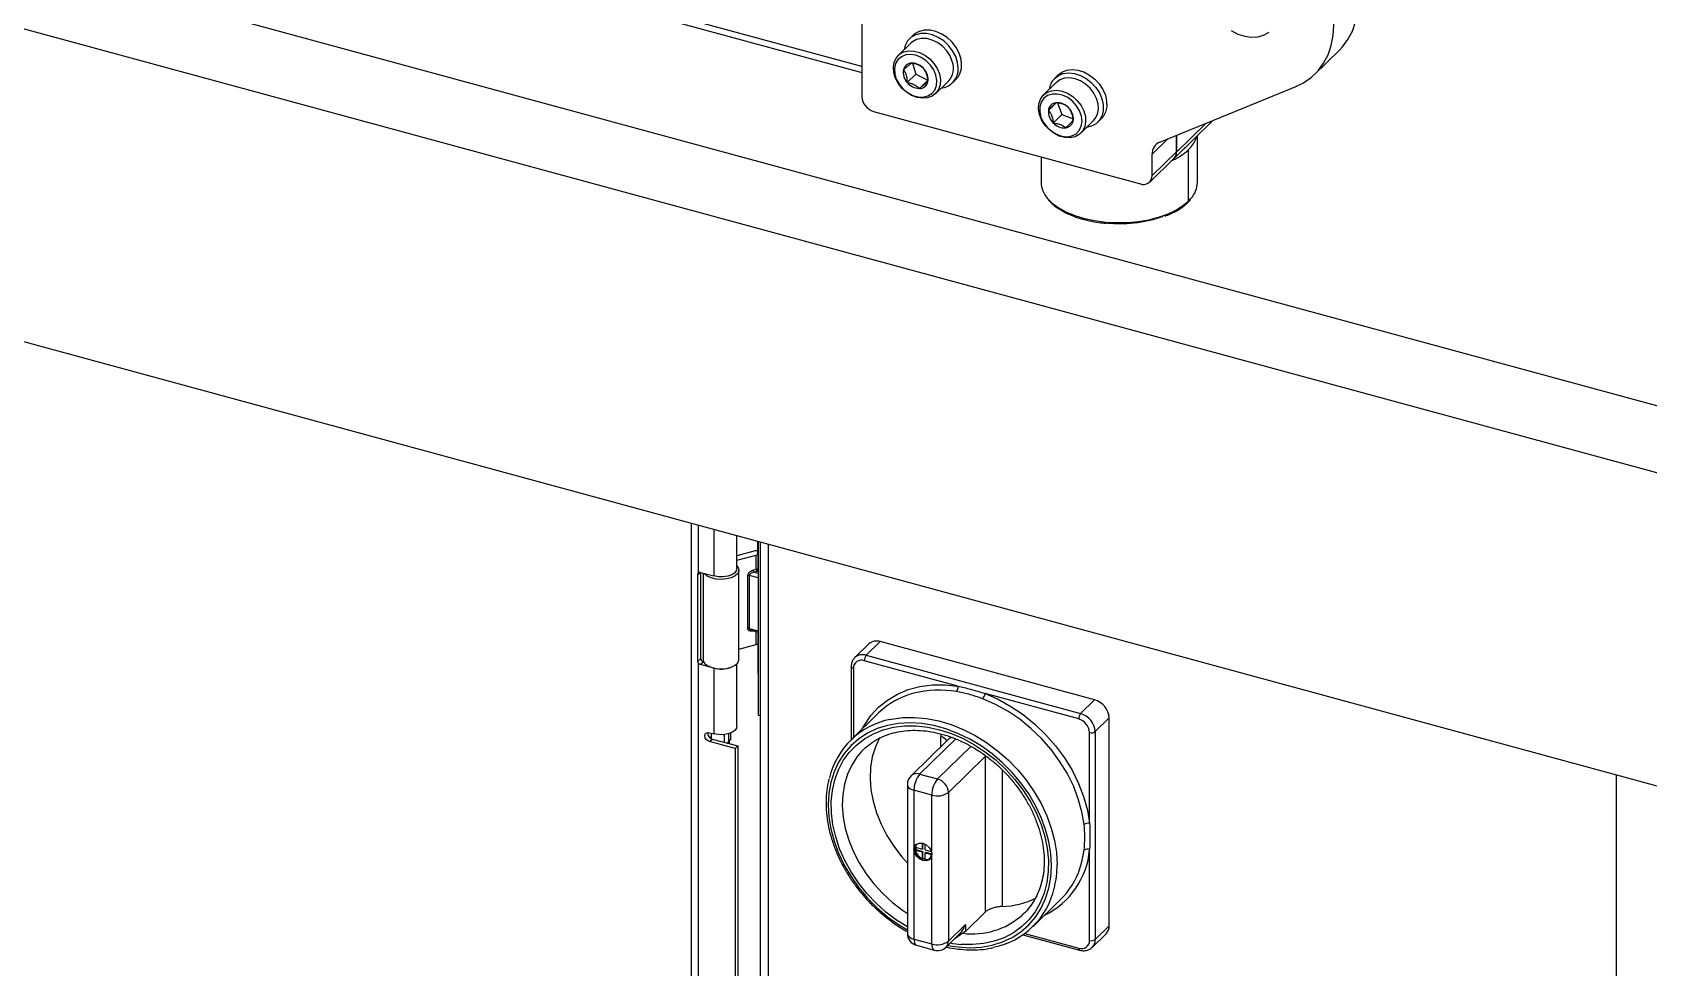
# Model space of a CAD drawing. Header units: millimetres. Extents: x 0 to 3353, y 0 to 2591.
# Drawn here: x 1903.9 to 2297.7, y 1071.8 to 1299.6 of the extents above; entities that cross this region are included whole.
import ezdxf

# ---------------------------------------------------------------- set-up
doc = ezdxf.new("R2010")
doc.units = ezdxf.units.MM
doc.header["$LTSCALE"] = 12

msp = doc.modelspace()

# ---------------------------------------------------------------- linework, layer by layer
at = {"color": 7, "linetype": 'Continuous', "lineweight": 25}
for p, q in [((2339.42, 1197.85), (1261.13, 1490.9)), ((2339.42, 1181.52), (1261.13, 1474.57)), ((1421.59, 1475.83), (2105.97, 1289.83)), ((1261.13, 1398.37), (2339.42, 1105.32)), ((2105.97, 1346.94), (2105.97, 1283.94)), ((2117.98, 1297.02), (2114.85, 1293.97)), ((2118.42, 1298.86), (2117.58, 1298.04)), ((2118.34, 1292.07), (2119.1, 1289.46)), ((2216.33, 1289.42), (2222.26, 1295.2)), ((2119.1, 1289.46), (2117, 1287.41)), ((2119.1, 1289.46), (2122.09, 1287.99)), ((2122.09, 1287.99), (2119.99, 1285.94)), ((2123.93, 1284.67), (2127.06, 1287.72)), ((2128.06, 1287.3), (2128.9, 1288.12)), ((2153.8, 1289.24), (2152.96, 1288.42)), ((2153.35, 1287.41), (2150.23, 1284.36)), ((2178.61, 1272.9), (2211.54, 1286.3)), ((2108.85, 1280.37), (2173.85, 1262.7)), ((2153.33, 1282.46), (2151.42, 1280.59)), ((2153.61, 1282.42), (2154.73, 1279.58)), ((2154.73, 1279.58), (2152.63, 1277.53)), ((2154.73, 1279.58), (2157.46, 1278.52)), ((2159.31, 1275.05), (2162.43, 1278.11)), ((2163.43, 1277.69), (2164.27, 1278.51)), ((2182.06, 1268.92), (2191.53, 1278.16)), ((2182.65, 1270.49), (2182.65, 1274.55)), ((2182.65, 1274.55), (2182.65, 1270.43)), ((2187.75, 1263.08), (2187.75, 1274.47)), ((2149.65, 1269.28), (2149.65, 1263.08)), ((2176.12, 1263.16), (2182.05, 1268.95)), ((2176.72, 1264.71), (2182.65, 1270.49)), ((2176.72, 1264.71), (2176.72, 1269.91)), ((2185.54, 1258.5), (2185.54, 1271.04)), ((2064.37, 1180.07), (2064.37, 788.33)), ((2075.51, 1168.96), (2075.51, 1177.04)), ((2080.63, 1172.33), (2080.63, 1175.65)), ((2080.69, 1175.63), (2080.69, 1133.37)), ((2081.24, 1175.48), (2081.24, 779.81)), ((2079.4, 1173.2), (2075.51, 1172.17)), ((2075.51, 1171.07), (2080.27, 1172.33)), ((2080.27, 1168.85), (2080.27, 1172.33)), ((2080.63, 1172.33), (2080.63, 1168.84)), ((2066.03, 1146.5), (2066.03, 1167.62)), ((2066.7, 1168.08), (2069.89, 1167.22)), ((2066.75, 1147.11), (2066.75, 1168.07)), ((2067.32, 1167.91), (2067.32, 1146.86)), ((2076.03, 1146.86), (2076.03, 1168.64)), ((2078.21, 1154.47), (2078.21, 1167.32)), ((2078.56, 1167.32), (2078.56, 1154.47)), ((2079.45, 1168.63), (2080.27, 1168.85)), ((2080.45, 1168.34), (2079.62, 1168.13)), ((2079.03, 1154), (2080.69, 1153.55)), ((2076.03, 1149.44), (2080.27, 1150.56)), ((2080.63, 1150.56), (2080.63, 1143.59)), ((2107.67, 1150.68), (2104.24, 1147.34)), ((2110.46, 1151.25), (2107.04, 1147.91)), ((2162.7, 1137.05), (2110.46, 1151.25)), ((2066.75, 1147.11), (2066.03, 1146.5)), ((2066.2, 852.31), (2066.2, 1146)), ((2067.42, 1146.27), (2066.7, 1145.66)), ((2067.42, 1146.27), (2067.48, 1146.26)), ((2104.24, 1147.34), (2104.29, 1147.39)), ((2129.39, 1140.39), (2106.57, 1146.59)), ((2107.04, 1147.91), (2159.28, 1133.71)), ((2069.89, 1144.79), (2066.7, 1145.66)), ((2069.89, 1144.79), (2069.89, 1128.79)), ((2075.51, 1130.54), (2075.51, 1145.8)), ((2080.63, 1143.59), (2080.69, 1143.51)), ((2103.38, 1145.2), (2103.38, 1127.37)), ((2158.82, 1132.4), (2136, 1138.6)), ((2159.28, 1133.71), (2162.7, 1137.05)), ((2080.69, 1133.37), (2081.24, 1133.22)), ((2110.05, 1133.87), (2103.28, 1127.26)), ((2166.24, 1132.66), (2162.82, 1129.32)), ((2166.24, 1082.02), (2166.24, 1132.66)), ((2068.88, 1129.06), (2069.89, 1128.79)), ((2068.88, 1126.89), (2069.53, 1127.52)), ((2075.08, 1125.2), (2068.88, 1126.89)), ((2069.26, 1128.07), (2068.91, 1127.87)), ((2068.98, 1127.81), (2069.04, 1127.79)), ((2069.04, 1127.79), (2069.26, 1127.91)), ((2069.04, 1127.79), (2069.04, 1127.76)), ((2069.26, 1128.96), (2069.26, 1127.62)), ((2069.26, 1128.96), (2069.26, 1128.72)), ((2069.53, 1127.52), (2075.73, 1125.84)), ((2072.5, 1126.71), (2072.5, 1128.61)), ((2073.51, 1128.8), (2073.51, 1127.33)), ((2074, 1127.26), (2073.51, 1127.33)), ((2073.58, 1127.16), (2073.58, 1127.32)), ((2073.77, 1126.37), (2073.77, 1127.16)), ((2074, 1128.96), (2074, 1127.26)), ((2074.09, 1127.6), (2074.09, 1129)), ((2127.02, 1127.39), (2117.97, 1118.55)), ((2161.47, 1106.99), (2161.47, 1129.1)), ((2162.82, 1129.32), (2162.82, 1078.68)), ((2075.73, 1125.84), (2075.08, 1125.2)), ((2075.08, 1125.2), (2075.08, 868.29)), ((2075.73, 1125.84), (2075.73, 868.93)), ((2106.41, 1124.99), (2105.92, 1124.5)), ((2136.12, 1123.34), (2127.07, 1114.5)), ((2136.12, 1085.44), (2136.12, 1123.34)), ((2120.06, 1118.98), (2124.42, 1117.79)), ((2289.8, 520.48), (2289.8, 1118.8)), ((2117.06, 1116.4), (2117.06, 1080.18)), ((2123.02, 1113.85), (2118.66, 1115.04)), ((2118.66, 1115.04), (2118.66, 1078.81)), ((2127.07, 1114.5), (2127.07, 1078.28)), ((2123.02, 1077.63), (2123.02, 1113.85)), ((2119.02, 1101.16), (2120.72, 1100.7)), ((2119.16, 1100.61), (2119.02, 1100.48)), ((2119.02, 1100.48), (2120.72, 1100.02)), ((2119.16, 1100.61), (2120.86, 1100.15)), ((2120.72, 1100.7), (2120.72, 1102.13)), ((2120.86, 1100.84), (2120.72, 1100.7)), ((2120.86, 1100.15), (2120.72, 1100.02)), ((2120.72, 1098.37), (2120.72, 1100.02)), ((2120.86, 1100.84), (2120.86, 1102.1)), ((2120.86, 1098.51), (2120.86, 1100.15)), ((2121.43, 1100.51), (2121.43, 1101.88)), ((2121.43, 1100.51), (2122.88, 1100.12)), ((2121.57, 1099.96), (2121.43, 1099.82)), ((2121.43, 1098.18), (2121.43, 1099.82)), ((2121.43, 1099.82), (2122.96, 1099.41)), ((2121.57, 1099.96), (2122.96, 1099.58)), ((2161.47, 1078.47), (2161.47, 1100.58)), ((2120.86, 1098.51), (2120.72, 1098.37)), ((2147.63, 1081.82), (2154.4, 1088.43)), ((2131.22, 1080.65), (2136.12, 1085.44)), ((2144.98, 1084.57), (2145.44, 1085)), ((2126.51, 1076.85), (2129.8, 1080.06)), ((2127.07, 1078.28), (2131.22, 1082.33)), ((2131.22, 1080.65), (2130.6, 1080.21)), ((2131.22, 1082.33), (2131.22, 1080.65)), ((2145.24, 1079.85), (2159.02, 1076.11)), ((2162.08, 1076.78), (2165.5, 1080.12)), ((2162.82, 1078.68), (2166.24, 1082.02)), ((2118.66, 1078.81), (2123.02, 1077.63)), ((2119.28, 1077.29), (2123.63, 1076.1)), ((2162.08, 1076.78), (2162.03, 1076.74))]:
    msp.add_line(p, q, dxfattribs=at)
at = {"color": 8, "linetype": 'Continuous', "lineweight": 25}
for p, q in [((2105.97, 1291.27), (1422.05, 1477.14)), ((2189.89, 1277.49), (2182.65, 1270.43)), ((2180.64, 1273.73), (2176.72, 1269.91)), ((2185.54, 1271.04), (2186.15, 1271.68)), ((2185.54, 1258.5), (2186.15, 1259.14)), ((2066.2, 1168.01), (2066.2, 1179.57)), ((2069.89, 1178.57), (2069.89, 1167.22)), ((2083.15, 1174.96), (2083.15, 777.07)), ((2066.03, 1167.62), (2066.6, 1168.1)), ((2080.69, 1166.74), (2078.56, 1167.32)), ((2080.69, 1167.83), (2079.62, 1168.13)), ((2080.69, 1168.28), (2080.45, 1168.34)), ((2080.63, 1168.84), (2080.69, 1168.83)), ((2078.56, 1154.47), (2080.69, 1153.89)), ((2079.56, 1153.85), (2079.45, 1153.82)), ((2080.27, 1150.56), (2080.27, 1153.66)), ((2080.63, 1153.56), (2080.63, 1150.56)), ((2103.92, 1144.74), (2103.92, 1127.89)), ((2128.85, 1127.55), (2120.06, 1118.98)), ((2125.26, 1128.75), (2125.21, 1128.05)), ((2125.21, 1125.62), (2125.21, 1128.05)), ((2124.42, 1117.79), (2132.55, 1125.73)), ((2140.18, 1119.99), (2140.18, 1086.75)), ((2145.7, 1080.18), (2158.82, 1076.62))]:
    msp.add_line(p, q, dxfattribs=at)
at = {"color": 7, "linetype": 'Continuous', "lineweight": 25, "flags": 128}
for points in [[(2222.26, 1295.2), (2223.05, 1296.04), (2224.41, 1297.87), (2225.5, 1299.93), (2226.28, 1302.18), (2226.76, 1304.58), (2226.92, 1307.11), (2226.76, 1309.72), (2226.28, 1312.38), (2225.5, 1315.06), (2224.41, 1317.7), (2223.05, 1320.28), (2221.42, 1322.76), (2219.55, 1325.1), (2217.47, 1327.26)], [(2211.54, 1286.3), (2213.62, 1287.34), (2215.49, 1288.66), (2217.12, 1290.25), (2218.49, 1292.09), (2219.57, 1294.15), (2220.35, 1296.39), (2220.83, 1298.8), (2220.99, 1301.32), (2220.83, 1303.94), (2220.35, 1306.6), (2219.57, 1309.27), (2218.49, 1311.92), (2217.12, 1314.5), (2215.49, 1316.97), (2213.62, 1319.31), (2211.54, 1321.48)], [(2130.29, 1291.69), (2130.14, 1293.11), (2129.68, 1294.55), (2128.94, 1295.94), (2127.95, 1297.22), (2126.77, 1298.32), (2125.43, 1299.2), (2124.02, 1299.81), (2122.59, 1300.12), (2121.2, 1300.13), (2119.94, 1299.82), (2118.84, 1299.22), (2118.42, 1298.86)], [(2195.94, 1300.03), (2197.58, 1299.2), (2199.26, 1298.67), (2200.92, 1298.45), (2202.51, 1298.55), (2203.96, 1298.97), (2205.24, 1299.69)], [(2129.45, 1290.87), (2129.3, 1292.29), (2128.84, 1293.73), (2128.1, 1295.12), (2127.11, 1296.4), (2125.93, 1297.5), (2124.59, 1298.38), (2123.18, 1298.99), (2121.75, 1299.3), (2120.36, 1299.31), (2119.1, 1299), (2118, 1298.4), (2117.14, 1297.53), (2116.53, 1296.43), (2116.25, 1295.34)], [(2128.01, 1292.52), (2127.47, 1293.85), (2126.66, 1295.1), (2125.63, 1296.21), (2124.44, 1297.1), (2123.14, 1297.74), (2121.8, 1298.1), (2120.5, 1298.14), (2119.32, 1297.87), (2118.3, 1297.31), (2117.98, 1297.02)], [(2124.88, 1289.47), (2125.12, 1288.13), (2125.06, 1286.86), (2124.69, 1285.72), (2124.03, 1284.77), (2123.12, 1284.07), (2122.01, 1283.65), (2120.76, 1283.54), (2119.44, 1283.74), (2118.11, 1284.24), (2116.85, 1285.01), (2115.73, 1286.02), (2114.81, 1287.2), (2114.13, 1288.5), (2113.74, 1289.84), (2113.65, 1291.16), (2113.87, 1292.38), (2114.39, 1293.43), (2115.17, 1294.26), (2116.19, 1294.82), (2117.38, 1295.09), (2118.67, 1295.04), (2120.01, 1294.69), (2121.31, 1294.05), (2122.51, 1293.15), (2123.54, 1292.05), (2124.34, 1290.8), (2124.88, 1289.47)], [(2124.03, 1289.16), (2123.49, 1290.45), (2122.68, 1291.65), (2121.65, 1292.69), (2120.45, 1293.49), (2119.16, 1294.02), (2117.87, 1294.23), (2116.66, 1294.11), (2115.6, 1293.68), (2114.76, 1292.95), (2114.19, 1291.98), (2113.93, 1290.82), (2113.99, 1289.54), (2114.37, 1288.24), (2115.05, 1286.98), (2115.98, 1285.86), (2117.11, 1284.93), (2118.36, 1284.26), (2119.66, 1283.89), (2120.92, 1283.84), (2122.06, 1284.11), (2123.02, 1284.7), (2123.73, 1285.56), (2124.15, 1286.63), (2124.25, 1287.86), (2124.03, 1289.16)], [(2152.89, 1288.35), (2153.87, 1289.1), (2155.05, 1289.57), (2156.38, 1289.73), (2157.79, 1289.58), (2159.22, 1289.13), (2160.61, 1288.39), (2161.88, 1287.4), (2162.98, 1286.21), (2163.86, 1284.87), (2164.47, 1283.45), (2164.78, 1282), (2164.79, 1280.61), (2164.5, 1279.33), (2163.9, 1278.23), (2163.04, 1277.35), (2161.96, 1276.74), (2160.71, 1276.42)], [(2162.43, 1278.11), (2162.86, 1278.61), (2163.39, 1279.65), (2163.63, 1280.86), (2163.56, 1282.17), (2163.18, 1283.51), (2162.51, 1284.82), (2161.6, 1286.01), (2160.49, 1287.02), (2159.23, 1287.81), (2157.91, 1288.32), (2156.58, 1288.54), (2155.33, 1288.44), (2154.21, 1288.04), (2153.29, 1287.35), (2153.29, 1287.35)], [(2153.73, 1289.17), (2154.71, 1289.92), (2155.89, 1290.39), (2157.22, 1290.55), (2158.63, 1290.4), (2160.06, 1289.95), (2161.45, 1289.21), (2162.72, 1288.22), (2163.82, 1287.03), (2164.7, 1285.69), (2165.31, 1284.27), (2165.62, 1282.82), (2165.63, 1281.43), (2165.34, 1280.15), (2164.74, 1279.05), (2164.27, 1278.51)], [(2150.16, 1284.3), (2151.08, 1284.99), (2152.2, 1285.39), (2153.46, 1285.49), (2154.78, 1285.27), (2156.11, 1284.76), (2157.36, 1283.97), (2158.47, 1282.96), (2159.39, 1281.76), (2160.05, 1280.46), (2160.43, 1279.12), (2160.5, 1277.81), (2160.27, 1276.6), (2159.74, 1275.56), (2158.94, 1274.74), (2157.91, 1274.19), (2156.72, 1273.93), (2155.42, 1273.99), (2154.08, 1274.36), (2152.78, 1275.02), (2151.59, 1275.92), (2150.57, 1277.03), (2149.78, 1278.29), (2149.25, 1279.62), (2149.03, 1280.96), (2149.11, 1282.23), (2149.49, 1283.36), (2150.16, 1284.3)], [(2150.32, 1283.54), (2149.68, 1282.62), (2149.34, 1281.5), (2149.32, 1280.25), (2149.62, 1278.95), (2150.23, 1277.67), (2151.11, 1276.51), (2152.19, 1275.52), (2153.42, 1274.78), (2154.71, 1274.33), (2155.99, 1274.2), (2157.17, 1274.4), (2158.18, 1274.91), (2158.96, 1275.71), (2159.45, 1276.74), (2159.64, 1277.93), (2159.49, 1279.22), (2159.03, 1280.52), (2158.29, 1281.75), (2157.3, 1282.83), (2156.13, 1283.7), (2154.86, 1284.3), (2153.57, 1284.59), (2152.33, 1284.56), (2151.22, 1284.2), (2150.32, 1283.54)], [(2165.45, 1253.41), (2168.09, 1253.27), (2170.75, 1253.32), (2173.36, 1253.56), (2175.89, 1253.99), (2178.27, 1254.59), (2180.47, 1255.36), (2182.44, 1256.28), (2184.14, 1257.33), (2185.54, 1258.5)], [(2075.51, 1169.7), (2075.92, 1169.15), (2076.02, 1168.49), (2075.75, 1167.84), (2075.11, 1167.26), (2074.17, 1166.8), (2073.01, 1166.5), (2071.74, 1166.39), (2070.46, 1166.48), (2069.28, 1166.76), (2068.32, 1167.21), (2067.65, 1167.78), (2067.61, 1167.84)], [(2075.51, 1168.96), (2075.45, 1168.61), (2075.06, 1168.03), (2074.34, 1167.54), (2073.36, 1167.19), (2072.22, 1167.01), (2071.02, 1167.02), (2069.89, 1167.22)], [(2067.32, 1146.86), (2067.34, 1146.65), (2067.65, 1146), (2068.32, 1145.43), (2069.28, 1144.99), (2070.46, 1144.71), (2071.74, 1144.62), (2073.01, 1144.73), (2074.17, 1145.03), (2075.11, 1145.48), (2075.75, 1146.06), (2076.02, 1146.71), (2076.03, 1146.86)], [(2136, 1138.6), (2139.19, 1137.2), (2142.3, 1135.48), (2145.29, 1133.46), (2148.12, 1131.17), (2150.76, 1128.64), (2153.17, 1125.89), (2155.33, 1122.96), (2157.21, 1119.9), (2158.78, 1116.72), (2160.02, 1113.49), (2160.92, 1110.23), (2161.47, 1106.99)], [(2160.12, 1106.67), (2159.59, 1109.82), (2158.72, 1112.98), (2157.51, 1116.11), (2155.99, 1119.19), (2154.17, 1122.16), (2152.08, 1125), (2149.74, 1127.66), (2147.18, 1130.12), (2144.44, 1132.34), (2141.54, 1134.29), (2138.52, 1135.96), (2135.43, 1137.32)], [(2075.51, 1130.54), (2075.45, 1130.19), (2075.06, 1129.6), (2074.34, 1129.11), (2073.36, 1128.76), (2072.22, 1128.58), (2071.02, 1128.59), (2069.89, 1128.79)], [(2068.88, 1126.89), (2068.45, 1127.09), (2068.08, 1127.42), (2067.84, 1127.84), (2067.75, 1128.28), (2067.84, 1128.67), (2068.08, 1128.96), (2068.45, 1129.1), (2068.88, 1129.06)], [(2073.15, 1126.54), (2073.46, 1126.82), (2073.58, 1127.16)], [(2074, 1127.26), (2074.09, 1127.57), (2074.09, 1127.6)], [(2110.33, 1127.87), (2110.31, 1127.83), (2109.27, 1125.59), (2108.53, 1123.18), (2108.1, 1120.61), (2107.99, 1117.93), (2108.19, 1115.17), (2108.71, 1112.36), (2109.53, 1109.55), (2110.66, 1106.76), (2112.06, 1104.03), (2113.74, 1101.4), (2115.65, 1098.9), (2117.06, 1097.3)], [(2123.01, 1099.45), (2122.84, 1098.69), (2122.37, 1098.13), (2121.67, 1097.87), (2120.84, 1097.94), (2120.01, 1098.32), (2119.31, 1098.97), (2118.84, 1099.78), (2118.67, 1100.62), (2118.84, 1101.38), (2119.31, 1101.94), (2120.01, 1102.2), (2120.84, 1102.14), (2121.67, 1101.75), (2122.37, 1101.1), (2122.84, 1100.3), (2123.01, 1099.45)], [(2119.24, 1101.76), (2118.97, 1101.37), (2118.81, 1100.65), (2118.97, 1099.83), (2119.42, 1099.06), (2120.09, 1098.44), (2120.89, 1098.07), (2121.68, 1098), (2122.36, 1098.26), (2122.81, 1098.79), (2122.96, 1099.52), (2122.96, 1099.52)]]:
    msp.add_lwpolyline(points, dxfattribs=at)
at = {"color": 8, "linetype": 'Continuous', "lineweight": 25, "flags": 128}
for points in [[(2184.44, 1271.24), (2185.22, 1271.97), (2185.47, 1272.25)], [(2151.23, 1259.16), (2152.25, 1258.12), (2153.82, 1256.95), (2155.69, 1255.91), (2157.84, 1255.01), (2160.22, 1254.29), (2162.77, 1253.75), (2165.45, 1253.41)], [(2165.45, 1253.41), (2165.45, 1253.31), (2165.46, 1253.22), (2165.47, 1253.16), (2165.48, 1253.12), (2165.5, 1253.1), (2165.5, 1253.1)], [(2079.45, 1153.88), (2079.45, 1153.88), (2079.45, 1153.82)], [(2103.92, 1144.74), (2103.75, 1144.8), (2103.61, 1144.87), (2103.51, 1144.95), (2103.43, 1145.05), (2103.39, 1145.15), (2103.38, 1145.2)], [(2106.16, 1130.07), (2106.61, 1130.9), (2108.18, 1133.22), (2110.05, 1135.27), (2112.21, 1137.02), (2114.63, 1138.46), (2117.27, 1139.56), (2120.1, 1140.31), (2123.09, 1140.7), (2126.2, 1140.73), (2129.39, 1140.39)], [(2152.18, 1096.69), (2152.02, 1099.59), (2151.55, 1102.53), (2150.76, 1105.5), (2149.67, 1108.44), (2148.29, 1111.34), (2146.64, 1114.15), (2144.73, 1116.85), (2142.59, 1119.39), (2140.25, 1121.75), (2137.73, 1123.91), (2135.05, 1125.84), (2132.26, 1127.51), (2129.39, 1128.9), (2126.46, 1130), (2123.52, 1130.8), (2120.59, 1131.29), (2117.71, 1131.46), (2114.92, 1131.31), (2112.25, 1130.83), (2109.73, 1130.05), (2107.38, 1128.96), (2105.24, 1127.58), (2103.34, 1125.92), (2101.69, 1124.01), (2100.31, 1121.86), (2099.22, 1119.51), (2098.43, 1116.97), (2097.95, 1114.28), (2097.79, 1111.48), (2097.95, 1108.58), (2098.43, 1105.64), (2099.22, 1102.67), (2100.31, 1099.73), (2101.69, 1096.83), (2103.34, 1094.02), (2105.24, 1091.32), (2107.38, 1088.78), (2109.73, 1086.42), (2112.25, 1084.26), (2114.92, 1082.34), (2117.06, 1081.03)], [(2117.06, 1081.75), (2114.44, 1083.41), (2111.85, 1085.37), (2109.43, 1087.55), (2107.19, 1089.92), (2105.16, 1092.47), (2103.36, 1095.15), (2101.83, 1097.94), (2100.57, 1100.8), (2099.6, 1103.7), (2098.93, 1106.61), (2098.57, 1109.49), (2098.53, 1112.3), (2098.8, 1115.01), (2099.39, 1117.6), (2100.28, 1120.02), (2101.46, 1122.25), (2102.92, 1124.27), (2104.65, 1126.04), (2106.62, 1127.56), (2108.8, 1128.8), (2111.18, 1129.74), (2113.73, 1130.37), (2116.4, 1130.7), (2119.18, 1130.7), (2122.03, 1130.39), (2124.92, 1129.77), (2127.8, 1128.84), (2130.66, 1127.61), (2133.44, 1126.11), (2136.12, 1124.34), (2138.67, 1122.34), (2141.06, 1120.11), (2143.26, 1117.69), (2145.24, 1115.12), (2146.98, 1112.41), (2148.45, 1109.6), (2149.65, 1106.72), (2150.55, 1103.82), (2151.15, 1100.92), (2151.44, 1098.05), (2151.41, 1095.26), (2151.07, 1092.57), (2150.42, 1090.02), (2149.46, 1087.64), (2148.22, 1085.45), (2146.69, 1083.49), (2144.91, 1081.77), (2142.89, 1080.31), (2140.66, 1079.14), (2138.24, 1078.27), (2135.67, 1077.7), (2132.96, 1077.45), (2130.16, 1077.51), (2130.16, 1077.51)], [(2112.95, 1132.31), (2113.18, 1132.35), (2115.93, 1132.73), (2118.79, 1132.79), (2121.73, 1132.53), (2124.71, 1131.95), (2127.7, 1131.06), (2130.66, 1129.87), (2133.56, 1128.39), (2136.37, 1126.65), (2139.06, 1124.65), (2141.6, 1122.42), (2143.95, 1120), (2146.09, 1117.39), (2148, 1114.64), (2149.65, 1111.78), (2151.03, 1108.84), (2152.11, 1105.84), (2152.9, 1102.83), (2153.38, 1099.85), (2153.54, 1096.91)], [(2105.92, 1124.5), (2104.85, 1123.23), (2103.52, 1121.19), (2102.48, 1118.95), (2101.75, 1116.53), (2101.32, 1113.96), (2101.22, 1111.27), (2101.43, 1108.51), (2101.95, 1105.7), (2102.78, 1102.87), (2103.92, 1100.08), (2105.33, 1097.35), (2107.01, 1094.72), (2108.93, 1092.22), (2111.08, 1089.89), (2113.41, 1087.75), (2115.9, 1085.83), (2117.06, 1085.05)], [(2117.06, 1116.4), (2117.08, 1116.24), (2117.2, 1115.95), (2117.42, 1115.67), (2117.75, 1115.42), (2118.17, 1115.2), (2118.66, 1115.04)], [(2159.12, 1096.01), (2159.59, 1097.61), (2160.12, 1100.46)], [(2126.94, 1077.27), (2129.39, 1076.88), (2132.26, 1076.71), (2135.05, 1076.86), (2137.73, 1077.34), (2140.25, 1078.12), (2142.59, 1079.21), (2144.73, 1080.59), (2146.64, 1082.25), (2148.29, 1084.16), (2149.67, 1086.31), (2150.76, 1088.66), (2151.55, 1091.2), (2152.02, 1093.89), (2152.18, 1096.69)], [(2117.06, 1080.18), (2117.08, 1080.02), (2117.2, 1079.72), (2117.42, 1079.45), (2117.75, 1079.19), (2118.17, 1078.98), (2118.66, 1078.81)], [(2118.66, 1078.81), (2118.69, 1078.34), (2118.77, 1077.93), (2118.9, 1077.62), (2119.07, 1077.4), (2119.28, 1077.29)], [(2123.02, 1077.63), (2123.04, 1077.16), (2123.12, 1076.75), (2123.25, 1076.43), (2123.43, 1076.21), (2123.63, 1076.1)]]:
    msp.add_lwpolyline(points, dxfattribs=at)
at = {"color": 7, "linetype": 'Continuous', "lineweight": 25}
for centre, radius, start, end in [((2118.15, 1289.99), 2.12, 89.2331, 166.1498), ((2118.09, 1288.16), 3.95, 38.8277, 88.6818), ((2123.61, 1290.9), 4.69, 317.2885, 20.2482), ((2125.48, 1291.51), 4.81, 315.2023, 2.0635), ((2119.61, 1289.85), 3.57, 169.5978, 223.0506), ((2118.56, 1288.2), 3.57, 349.5978, 43.0506), ((2124.79, 1290.67), 4.67, 275.6508, 2.3916), ((2156.34, 1285.07), 4.76, 136.541, 172.1615), ((2109.91, 1284.17), 3.95, 183.3916, 254.3338), ((2120.08, 1289.89), 3.95, 218.8277, 268.6818), ((2120.02, 1288.06), 2.12, 269.2331, 346.1498), ((2155.22, 1280.32), 3.81, 175.9344, 227.0865), ((2153.51, 1280.38), 2.1, 96.9836, 174.2596), ((2153.56, 1278.75), 3.73, 42.8593, 94.727), ((2153.71, 1278.5), 3.81, 355.9344, 47.0865), ((2155.36, 1280.07), 3.73, 222.8593, 274.727), ((2155.41, 1278.44), 2.1, 276.9836, 354.2596), ((2179.82, 1270.05), 3.1, 113.011, 182.6553), ((2181.13, 1276.11), 6.7, 318.5605, 344.2799), ((2180.67, 1270.34), 1.98, 304.541, 2.5693), ((2180.55, 1270.42), 2.1, 315.3545, 1.9113), ((2174.61, 1264.68), 2.11, 248.8623, 0.9223), ((2155.85, 1263.3), 6.2, 182.1093, 221.8645), ((2181.66, 1263.26), 6.09, 317.4797, 358.3001), ((2165.45, 1253.19), 0.107, 298.2372, 356.5913), ((2080.44, 1169.13), 4.2, 87.4963, 104.3185), ((2080.45, 1171.65), 0.704, 75.3639, 104.3065), ((2078.38, 1166.64), 0.704, 75.3639, 104.3065), ((2080.24, 1168.62), 0.793, 179.6213, 218.6808), ((2080.45, 1168.16), 0.704, 75.3639, 104.3065), ((2081.07, 1168.84), 0.793, 179.6213, 218.6808), ((2079.85, 1168.84), 0.779, 320.5129, 0.3434), ((2078.38, 1153.79), 0.704, 75.3639, 104.3065), ((2080.45, 1149.87), 0.704, 75.3639, 104.3065), ((2109.56, 1148.53), 2.86, 71.5838, 131.3262), ((2105.87, 1144.77), 1.95, 68.8623, 180.9223), ((2108.62, 1146.61), 2.04, 140.5129, 180.3434), ((2071.67, 1151.41), 6.85, 254.9547, 289.9956), ((2123.36, 1120.09), 19.16, 104.1607, 134.0118), ((2127.63, 1140.16), 1.78, 321.7414, 7.6047), ((2133.59, 1138.9), 2.43, 319.3194, 352.8375), ((2161.39, 1132.37), 4.86, 3.3916, 74.3338), ((2116.59, 1113.63), 19.03, 101.0379, 166.5789), ((2160.86, 1132.41), 2.04, 140.5129, 180.3434), ((2157.83, 1128.89), 3.64, 3.3916, 74.3338), ((2157.97, 1129.03), 4.86, 3.3916, 74.3338), ((2069.89, 1128.95), 1.48, 174.6349, 255.7252), ((2073.02, 1127.17), 0.744, 293.6655, 9.6936), ((2161.93, 1130.57), 1.54, 252.696, 305.3989), ((2120.06, 1116.4), 3, 134.305, 180), ((2124.8, 1115.07), 6.13, 140.5129, 180.3434), ((2129.15, 1113.89), 6.13, 140.5129, 180.3434), ((2124.39, 1118.27), 4.62, 252.696, 305.3989), ((2123.43, 1114.28), 3.64, 3.3916, 74.3338), ((2161.16, 1105.28), 1.73, 79.6811, 126.638), ((2120.47, 1100.91), 1.47, 140.2737, 170.0677), ((2121.9, 1101.06), 2.93, 191.4614, 246.264), ((2121.16, 1100.96), 2.02, 175.2062, 189.9018), ((2160.9, 1099.31), 1.39, 65.9164, 124.1836), ((2121.85, 1100.75), 2.45, 246.0891, 260.0136), ((2121.65, 1099.75), 1.59, 261.9179, 307.5366), ((2140.97, 1102.04), 19.12, 314.6169, 341.6087), ((2134.31, 1095.47), 19.04, 281.3823, 347.097), ((2139.73, 1105.66), 18.91, 271.3654, 297.3613), ((2120.06, 1080.18), 3, 180, 254.7955), ((2163.66, 1081.94), 2.58, 315.3545, 1.9113), ((2124.39, 1082.05), 4.62, 252.696, 305.3989), ((2124.42, 1079), 3, 254.7955, 314.305), ((2159.52, 1078.44), 1.95, 248.8623, 0.9223), ((2161.93, 1079.94), 1.54, 252.696, 305.3989)]:
    msp.add_arc(centre, radius, start, end, dxfattribs=at)
at = {"color": 8, "linetype": 'Continuous', "lineweight": 25}
for centre, radius, start, end in [((2175.27, 1282.1), 15.1, 293.8239, 312.8638), ((2106.13, 1145.18), 2.87, 71.6517, 129.8129), ((2124.76, 1114.5), 24.93, 80.1684, 104.1412), ((2124.88, 1125.89), 2.19, 33.0919, 81.2074), ((2128.3, 1126.05), 1.85, 98.8302, 133.7978), ((2119.38, 1116.94), 2.15, 71.5838, 131.3262), ((2141.75, 1102.39), 19.81, 296.2728, 354.7562), ((2129.77, 1096.79), 23.77, 346.4402, 0.2964), ((2132.91, 1098.46), 18.4, 262.777, 310.9953), ((2125.13, 1078.21), 1.94, 315.3545, 1.9113), ((2132.31, 1104.59), 27.16, 259.8651, 265.4604), ((2159.32, 1076.52), 0.511, 169.3494, 234.3844), ((2160.24, 1078.6), 2.58, 315.3545, 1.9113)]:
    msp.add_arc(centre, radius, start, end, dxfattribs=at)
at = {"color": 7, "linetype": 'Continuous', "lineweight": 25}
for centre, major_axis, ratio, start_param, end_param in [((2066.7, 1167.43), (-0.534, 0.544), 0.75776, 5.369617, 6.192829), ((2066.7, 1146.31), (-0.534, 0.544), 0.75776, 1.404813, 2.228025), ((2067.42, 1146.93), (-0.534, 0.544), 0.75776, 1.227091, 2.228025), ((2128.56, 1083.05), (1.63, 3.86), 0.653074, 4.139424, 4.799803)]:
    msp.add_ellipse(centre, major_axis=major_axis, ratio=ratio, start_param=start_param, end_param=end_param, dxfattribs=at)
for points, knots in [([(2118.18, 1292.11), (2118.09, 1292.05), (2117.9, 1291.92), (2117.45, 1291.59), (2116.82, 1291.09), (2116.32, 1290.68), (2116.1, 1290.5)], [0, 0, 0, 0, 0.216455, 0.440311, 0.751901, 1, 1, 1, 1]), ([(2121.17, 1290.63), (2121.02, 1290.79), (2120.7, 1291.09), (2120.02, 1291.56), (2119.14, 1291.91), (2118.48, 1292.05), (2118.18, 1292.11)], [0, 0, 0, 0, 0.216455, 0.440311, 0.751901, 1, 1, 1, 1]), ([(2116.1, 1290.5), (2116.19, 1290.36), (2116.37, 1290.11), (2116.6, 1289.66), (2116.78, 1289.16), (2116.91, 1288.58), (2116.98, 1288), (2116.99, 1287.6), (2117, 1287.41)], [0, 0, 0, 0, 0.180474, 0.341024, 0.506232, 0.672446, 0.844379, 1, 1, 1, 1]), ([(2122.07, 1287.55), (2122.07, 1287.74), (2122.05, 1288.13), (2121.98, 1288.72), (2121.86, 1289.28), (2121.67, 1289.79), (2121.44, 1290.24), (2121.26, 1290.5), (2121.17, 1290.63)], [0, 0, 0, 0, 0.155622, 0.322229, 0.493763, 0.65399, 0.819526, 1, 1, 1, 1]), ([(2117, 1287.41), (2117.26, 1287.36), (2117.78, 1287.26), (2118.63, 1286.96), (2119.41, 1286.5), (2119.81, 1286.11), (2119.99, 1285.94)], [0, 0, 0, 0, 0.216455, 0.440311, 0.751901, 1, 1, 1, 1]), ([(2119.99, 1285.94), (2120.18, 1286.1), (2120.58, 1286.43), (2121.2, 1286.93), (2121.73, 1287.32), (2121.97, 1287.48), (2122.07, 1287.55)], [0, 0, 0, 0, 0.216455, 0.440311, 0.751901, 1, 1, 1, 1]), ([(2153.26, 1282.47), (2153.2, 1282.41), (2153.04, 1282.24), (2152.61, 1281.8), (2151.98, 1281.16), (2151.57, 1280.74), (2151.42, 1280.59)], [0, 0, 0, 0, 0.156025, 0.493707, 0.819058, 1, 1, 1, 1]), ([(2151.42, 1280.59), (2151.55, 1280.43), (2151.82, 1280.11), (2152.22, 1279.4), (2152.5, 1278.5), (2152.59, 1277.83), (2152.63, 1277.53)], [0, 0, 0, 0, 0.216455, 0.440311, 0.751901, 1, 1, 1, 1]), ([(2156.3, 1281.29), (2156.14, 1281.42), (2155.82, 1281.68), (2155.12, 1282.07), (2154.22, 1282.35), (2153.55, 1282.43), (2153.26, 1282.47)], [0, 0, 0, 0, 0.216455, 0.440311, 0.751901, 1, 1, 1, 1]), ([(2157.5, 1278.23), (2157.47, 1278.49), (2157.41, 1279.02), (2157.18, 1279.89), (2156.8, 1280.69), (2156.45, 1281.1), (2156.3, 1281.29)], [0, 0, 0, 0, 0.216455, 0.440311, 0.751901, 1, 1, 1, 1]), ([(2152.63, 1277.53), (2152.88, 1277.5), (2153.41, 1277.44), (2154.28, 1277.22), (2155.08, 1276.84), (2155.49, 1276.5), (2155.67, 1276.35)], [0, 0, 0, 0, 0.216455, 0.440311, 0.751901, 1, 1, 1, 1]), ([(2155.67, 1276.35), (2155.81, 1276.5), (2156.23, 1276.92), (2156.86, 1277.56), (2157.28, 1278), (2157.45, 1278.17), (2157.5, 1278.23)], [0, 0, 0, 0, 0.180942, 0.506293, 0.843975, 1, 1, 1, 1]), ([(2151.34, 1258.89), (2151.63, 1258.56), (2152.27, 1257.84), (2153.6, 1256.83), (2155.22, 1255.85), (2157.08, 1254.99), (2159.13, 1254.27), (2161.34, 1253.7), (2163.48, 1253.31), (2164.89, 1253.16), (2165.5, 1253.1)], [0, 0, 0, 0, 0.107962, 0.239419, 0.371621, 0.503942, 0.63611, 0.768084, 0.89989, 1, 1, 1, 1]), ([(2179.76, 1254.84), (2180.03, 1254.93), (2180.97, 1255.27), (2182.41, 1255.98), (2184.02, 1256.98), (2185.24, 1257.94), (2185.8, 1258.61), (2186.01, 1258.87)], [0, 0, 0, 0, 0.096588, 0.344501, 0.592962, 0.841891, 1, 1, 1, 1]), ([(2066.03, 1167.62), (2066.03, 1167.69), (2066.05, 1167.83), (2066.13, 1167.95), (2066.19, 1168), (2066.2, 1168.01)], [0, 0, 0, 0, 0.450828, 0.901681, 1, 1, 1, 1]), ([(2078.21, 1167.32), (2078.21, 1167.38), (2078.22, 1167.51), (2078.29, 1167.71), (2078.4, 1167.92), (2078.62, 1168.18), (2078.98, 1168.46), (2079.29, 1168.57), (2079.45, 1168.63)], [0, 0, 0, 0, 0.108187, 0.218328, 0.341132, 0.469238, 0.738966, 1, 1, 1, 1]), ([(2079.62, 1168.13), (2079.49, 1168.1), (2079.22, 1168.04), (2078.92, 1167.88), (2078.73, 1167.71), (2078.63, 1167.58), (2078.57, 1167.44), (2078.56, 1167.36), (2078.56, 1167.32)], [0, 0, 0, 0, 0.278329, 0.557332, 0.686453, 0.800865, 0.902821, 1, 1, 1, 1]), ([(2079.45, 1153.82), (2079.29, 1153.79), (2078.98, 1153.74), (2078.62, 1153.83), (2078.4, 1153.98), (2078.29, 1154.12), (2078.22, 1154.29), (2078.21, 1154.41), (2078.21, 1154.47)], [0, 0, 0, 0, 0.261032, 0.530759, 0.658595, 0.781667, 0.89168, 1, 1, 1, 1]), ([(2066.2, 1146), (2066.16, 1146.07), (2066.07, 1146.22), (2066.03, 1146.39), (2066.03, 1146.48), (2066.03, 1146.5)], [0, 0, 0, 0, 0.449838, 0.899606, 1, 1, 1, 1]), ([(2066.75, 1147.11), (2066.76, 1147.04), (2066.77, 1146.91), (2066.83, 1146.78), (2066.85, 1146.73)], [0, 0, 0, 0, 0.590392, 1, 1, 1, 1]), ([(2104.33, 1147.37), (2104.24, 1147.3), (2103.91, 1147.05), (2103.56, 1146.38), (2103.4, 1145.69), (2103.39, 1145.28), (2103.38, 1145.2)], [0, 0, 0, 0, 0.135604, 0.519596, 0.900003, 1, 1, 1, 1]), ([(2135.43, 1137.32), (2134.29, 1137.72), (2132.16, 1138.48), (2130.02, 1138.88), (2129.02, 1139.06)], [0, 0, 0, 0, 0.535205, 1, 1, 1, 1]), ([(2129.39, 1140.39), (2130.41, 1140.16), (2132.62, 1139.66), (2134.82, 1138.97), (2136, 1138.6)], [0, 0, 0, 0, 0.4647088, 1, 1, 1, 1]), ([(2069.04, 1127.79), (2069.08, 1127.77), (2069.14, 1127.73), (2069.21, 1127.68), (2069.25, 1127.66), (2069.26, 1127.68), (2069.26, 1127.68)], [0, 0, 0, 0, 0.3216514, 0.6713967, 0.978639, 1, 1, 1, 1]), ([(2105.95, 1124.52), (2105.97, 1124.54), (2106.45, 1125.12), (2107.6, 1126.08), (2109.41, 1127.34), (2111.43, 1128.32), (2113.61, 1129.05), (2115.94, 1129.51), (2118.37, 1129.69), (2120.88, 1129.6), (2123.45, 1129.23), (2126.05, 1128.59), (2128.65, 1127.68), (2131.22, 1126.52), (2133.73, 1125.12), (2136.15, 1123.49), (2138.46, 1121.65), (2140.62, 1119.62), (2142.62, 1117.43), (2144.43, 1115.1), (2146.03, 1112.65), (2147.4, 1110.12), (2148.53, 1107.54), (2149.4, 1104.93), (2150.02, 1102.32), (2150.36, 1099.75), (2150.44, 1097.25), (2150.25, 1094.83), (2149.79, 1092.53), (2149.07, 1090.36), (2148.1, 1088.35), (2146.86, 1086.54), (2145.82, 1085.29), (2145.12, 1084.72), (2144.99, 1084.62)], [0, 0, 0, 0, 0.00115, 0.034932, 0.068774, 0.102527, 0.136108, 0.169486, 0.202677, 0.235716, 0.268648, 0.301508, 0.334328, 0.367127, 0.399916, 0.432701, 0.465485, 0.498268, 0.531047, 0.563819, 0.596579, 0.629326, 0.662059, 0.694781, 0.727499, 0.760223, 0.792976, 0.825787, 0.858698, 0.891755, 0.925003, 0.95847, 0.992144, 1, 1, 1, 1]), ([(2098, 1117.84), (2097.92, 1117.54), (2097.6, 1116.42), (2097.33, 1114.34), (2097.21, 1111.64), (2097.39, 1108.86), (2097.84, 1106.04), (2098.57, 1103.21), (2099.56, 1100.38), (2100.82, 1097.6), (2102.32, 1094.89), (2104.05, 1092.27), (2105.99, 1089.78), (2108.13, 1087.43), (2110.44, 1085.25), (2112.9, 1083.27), (2115.12, 1081.72), (2116.54, 1080.92), (2117.06, 1080.63)], [0, 0, 0, 0, 0.024214, 0.090746, 0.157409, 0.224183, 0.291043, 0.357962, 0.42492, 0.491899, 0.558888, 0.625882, 0.692878, 0.759876, 0.82688, 0.893891, 0.960912, 1, 1, 1, 1]), ([(2160.12, 1100.46), (2160.22, 1101.55), (2160.41, 1103.58), (2160.21, 1105.69), (2160.12, 1106.67)], [0, 0, 0, 0, 0.535205, 1, 1, 1, 1]), ([(2161.47, 1106.99), (2161.51, 1105.99), (2161.61, 1103.83), (2161.52, 1101.71), (2161.47, 1100.58)], [0, 0, 0, 0, 0.464709, 1, 1, 1, 1]), ([(2140.18, 1086.75), (2139.86, 1086.72), (2139.22, 1086.68), (2138.15, 1086.46), (2137.19, 1086.13), (2136.5, 1085.77), (2136.23, 1085.53), (2136.12, 1085.44)], [0, 0, 0, 0, 0.223864, 0.448012, 0.665128, 0.875945, 1, 1, 1, 1]), ([(2130.6, 1080.21), (2130.42, 1080.1), (2130.12, 1079.93), (2129.68, 1079.62), (2129.25, 1079.32), (2128.86, 1079.04), (2128.6, 1078.86), (2128.51, 1078.8)], [0, 0, 0, 0, 0.266494, 0.437515, 0.613346, 0.871635, 1, 1, 1, 1]), ([(2126.54, 1076.88), (2126.55, 1076.88), (2127.49, 1076.62), (2129.37, 1076.36), (2132.15, 1076.12), (2134.86, 1076.22), (2136.77, 1076.42), (2137.74, 1076.68), (2137.88, 1076.71)], [0, 0, 0, 0, 0.001089, 0.241176, 0.481157, 0.720941, 0.96042, 1, 1, 1, 1]), ([(2159.02, 1076.11), (2159.22, 1076.06), (2159.77, 1075.94), (2160.63, 1075.99), (2161.46, 1076.26), (2161.84, 1076.61), (2161.99, 1076.75)], [0, 0, 0, 0, 0.184436, 0.509567, 0.797432, 1, 1, 1, 1])]:
    msp.add_open_spline(points, degree=3, knots=knots, dxfattribs=at)
msp.add_open_spline([(2165.56, 1253.19), (2166.76, 1253.11), (2169.15, 1252.97), (2172.76, 1253.23), (2176.23, 1253.79), (2178.28, 1254.45), (2179.31, 1254.78)], degree=3, dxfattribs=at)
at = {"color": 8, "linetype": 'Continuous', "lineweight": 25}
msp.add_open_spline([(2078.56, 1154.47), (2078.56, 1154.43), (2078.57, 1154.35), (2078.63, 1154.23), (2078.73, 1154.13), (2078.86, 1154.05), (2078.98, 1154.02), (2079.03, 1154.01)], degree=3, knots=[0, 0, 0, 0, 0.170038, 0.348471, 0.54864, 0.774633, 1, 1, 1, 1], dxfattribs=at)

doc.saveas('drawing.dxf')
